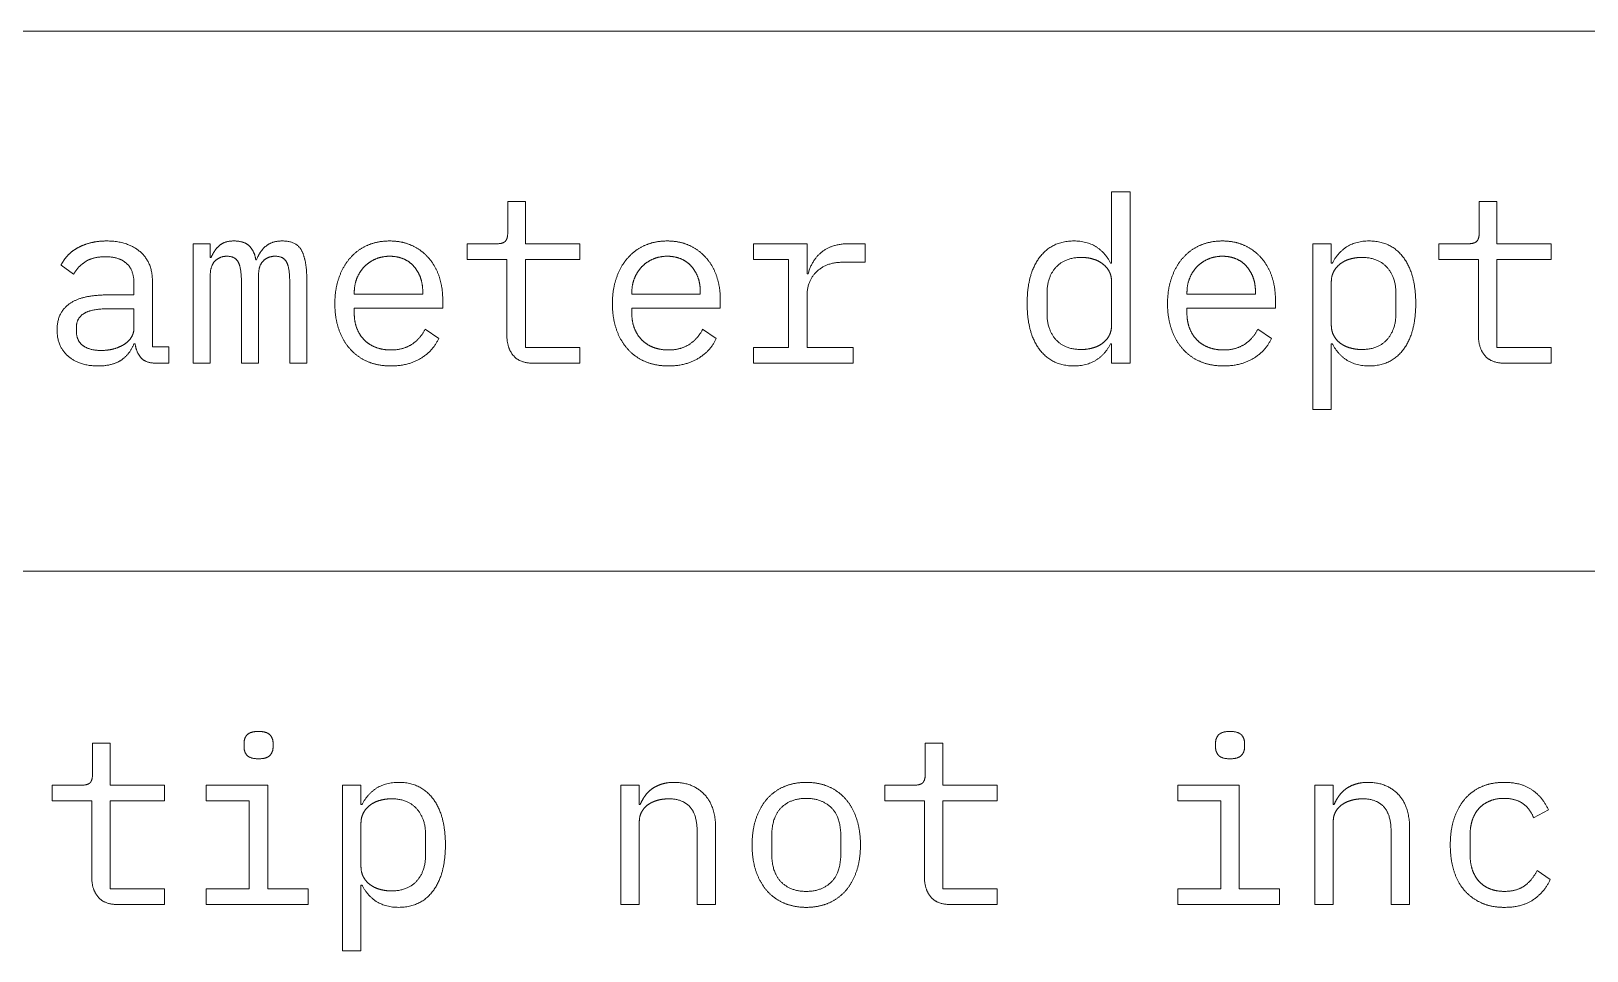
# Model space of a CAD drawing. Header units: millimetres. Extents: x 25 to 584, y 11 to 410.
# Drawn here: x 531.99 to 552.17, y 74.43 to 86.35 of the extents above; entities that cross this region are included whole.
import ezdxf

# ---------------------------------------------------------------- set-up
doc = ezdxf.new("R2010")
doc.units = ezdxf.units.MM
doc.layers.add('dims', color=7, linetype='Continuous', lineweight=5)

msp = doc.modelspace()

# ---------------------------------------------------------------- linework, layer by layer
at = {"layer": 'dims'}
for p, q in [((432.22, 86.35), (566.75, 86.35)), ((546.001, 84.266), (546.001, 83.342)), ((546.241, 84.266), (546.001, 84.266)), ((546.241, 82.046), (546.241, 84.266)), ((538.169, 84.14), (538.169, 83.735)), ((538.399, 84.14), (538.169, 84.14)), ((538.399, 83.594), (538.399, 84.14)), ((550.769, 84.14), (550.769, 83.735)), ((550.999, 84.14), (550.769, 84.14)), ((550.999, 83.594), (550.999, 84.14)), ((534.089, 83.594), (534.089, 82.046)), ((534.311, 83.594), (534.089, 83.594)), ((534.311, 83.414), (534.311, 83.594)), ((537.644, 83.594), (537.644, 83.39)), ((538.027, 83.594), (537.644, 83.594)), ((539.104, 83.594), (538.399, 83.594)), ((539.104, 83.39), (539.104, 83.594)), ((541.357, 83.594), (541.357, 83.39)), ((542.051, 83.594), (541.357, 83.594)), ((542.051, 83.204), (542.051, 83.594)), ((542.804, 83.594), (542.587, 83.594)), ((542.804, 83.354), (542.804, 83.594)), ((548.611, 83.594), (548.611, 81.446)), ((548.851, 83.594), (548.611, 83.594)), ((548.851, 83.342), (548.851, 83.594)), ((550.244, 83.594), (550.244, 83.39)), ((550.627, 83.594), (550.244, 83.594)), ((551.704, 83.594), (550.999, 83.594)), ((551.704, 83.39), (551.704, 83.594)), ((534.322, 83.414), (534.311, 83.414)), ((534.911, 83.387), (534.901, 83.387)), ((537.644, 83.39), (538.159, 83.39)), ((538.159, 83.39), (538.159, 82.4)), ((538.399, 83.39), (539.104, 83.39)), ((538.399, 82.25), (538.399, 83.39)), ((541.357, 83.39), (541.811, 83.39)), ((541.811, 83.39), (541.811, 82.25)), ((542.512, 83.354), (542.804, 83.354)), ((546.001, 83.342), (545.989, 83.342)), ((548.864, 83.342), (548.851, 83.342)), ((550.244, 83.39), (550.759, 83.39)), ((550.759, 83.39), (550.759, 82.4)), ((550.999, 83.39), (551.704, 83.39)), ((550.999, 82.25), (550.999, 83.39)), ((532.376, 83.318), (532.537, 83.198)), ((534.311, 82.046), (534.311, 83.183)), ((534.937, 82.046), (534.937, 83.183)), ((542.066, 83.204), (542.051, 83.204)), ((533.321, 83.084), (533.321, 82.931)), ((533.561, 82.256), (533.561, 83.108)), ((534.716, 83.081), (534.716, 82.046)), ((535.342, 83.081), (535.342, 82.046)), ((535.564, 82.046), (535.564, 83.12)), ((536.179, 82.94), (536.179, 82.961)), ((537.067, 82.94), (536.179, 82.94)), ((537.067, 82.973), (537.067, 82.94)), ((539.779, 82.94), (539.779, 82.961)), ((540.667, 82.94), (539.779, 82.94)), ((540.667, 82.973), (540.667, 82.94)), ((545.164, 82.688), (545.164, 82.952)), ((546.001, 83.099), (546.001, 82.541)), ((546.979, 82.94), (546.979, 82.961)), ((547.867, 82.94), (546.979, 82.94)), ((547.867, 82.973), (547.867, 82.94)), ((548.851, 82.541), (548.851, 83.099)), ((549.689, 82.952), (549.689, 82.688)), ((533.321, 82.931), (532.991, 82.931)), ((532.991, 82.751), (533.321, 82.751)), ((533.321, 82.751), (533.321, 82.496)), ((536.179, 82.76), (537.326, 82.76)), ((536.179, 82.688), (536.179, 82.76)), ((537.326, 82.76), (537.326, 82.874)), ((539.779, 82.76), (540.926, 82.76)), ((539.779, 82.688), (539.779, 82.76)), ((540.926, 82.76), (540.926, 82.874)), ((542.051, 82.25), (542.051, 82.919)), ((546.979, 82.76), (548.126, 82.76)), ((546.979, 82.688), (546.979, 82.76)), ((548.126, 82.76), (548.126, 82.874)), ((532.576, 82.454), (532.576, 82.517)), ((537.274, 82.367), (537.097, 82.487)), ((540.874, 82.367), (540.697, 82.487)), ((548.074, 82.367), (547.897, 82.487)), ((533.321, 82.298), (533.336, 82.298)), ((533.776, 82.256), (533.561, 82.256)), ((533.776, 82.046), (533.776, 82.256)), ((539.104, 82.25), (538.399, 82.25)), ((539.104, 82.046), (539.104, 82.25)), ((541.357, 82.25), (541.357, 82.046)), ((541.811, 82.25), (541.357, 82.25)), ((542.651, 82.25), (542.051, 82.25)), ((542.651, 82.046), (542.651, 82.25)), ((545.989, 82.298), (546.001, 82.298)), ((546.001, 82.298), (546.001, 82.046)), ((548.851, 82.298), (548.864, 82.298)), ((548.851, 81.446), (548.851, 82.298)), ((551.704, 82.25), (550.999, 82.25)), ((551.704, 82.046), (551.704, 82.25)), ((533.611, 82.046), (533.776, 82.046)), ((534.089, 82.046), (534.311, 82.046)), ((534.716, 82.046), (534.937, 82.046)), ((535.342, 82.046), (535.564, 82.046)), ((538.501, 82.046), (539.104, 82.046)), ((541.357, 82.046), (542.651, 82.046)), ((546.001, 82.046), (546.241, 82.046)), ((551.101, 82.046), (551.704, 82.046)), ((548.611, 81.446), (548.851, 81.446)), ((432.22, 79.35), (566.75, 79.35)), ((532.784, 77.122), (532.784, 76.717)), ((533.014, 77.122), (532.784, 77.122)), ((533.014, 76.576), (533.014, 77.122)), ((534.749, 77.119), (534.749, 77.071)), ((535.126, 77.071), (535.126, 77.119)), ((543.584, 77.122), (543.584, 76.717)), ((543.814, 77.122), (543.584, 77.122)), ((543.814, 76.576), (543.814, 77.122)), ((547.349, 77.119), (547.349, 77.071)), ((547.726, 77.071), (547.726, 77.119)), ((532.259, 76.576), (532.259, 76.372)), ((532.642, 76.576), (532.259, 76.576)), ((533.719, 76.576), (533.014, 76.576)), ((533.719, 76.372), (533.719, 76.576)), ((534.259, 76.576), (534.259, 76.372)), ((535.057, 76.576), (534.259, 76.576)), ((535.057, 75.232), (535.057, 76.576)), ((536.026, 76.576), (536.026, 74.428)), ((536.266, 76.576), (536.026, 76.576)), ((536.266, 76.324), (536.266, 76.576)), ((539.636, 76.576), (539.636, 75.028)), ((539.876, 76.576), (539.636, 76.576)), ((539.876, 76.324), (539.876, 76.576)), ((543.059, 76.576), (543.059, 76.372)), ((543.442, 76.576), (543.059, 76.576)), ((544.519, 76.576), (543.814, 76.576)), ((544.519, 76.372), (544.519, 76.576)), ((546.859, 76.576), (546.859, 76.372)), ((547.657, 76.576), (546.859, 76.576)), ((547.657, 75.232), (547.657, 76.576)), ((548.636, 76.576), (548.636, 75.028)), ((548.876, 76.576), (548.636, 76.576)), ((548.876, 76.324), (548.876, 76.576)), ((532.259, 76.372), (532.774, 76.372)), ((532.774, 76.372), (532.774, 75.382)), ((533.014, 76.372), (533.719, 76.372)), ((533.014, 75.232), (533.014, 76.372)), ((534.259, 76.372), (534.817, 76.372)), ((534.817, 76.372), (534.817, 75.232)), ((536.279, 76.324), (536.266, 76.324)), ((539.887, 76.324), (539.876, 76.324)), ((543.059, 76.372), (543.574, 76.372)), ((543.574, 76.372), (543.574, 75.382)), ((543.814, 76.372), (544.519, 76.372)), ((543.814, 75.232), (543.814, 76.372)), ((546.859, 76.372), (547.417, 76.372)), ((547.417, 76.372), (547.417, 75.232)), ((548.887, 76.324), (548.876, 76.324)), ((536.266, 75.523), (536.266, 76.081)), ((539.876, 75.028), (539.876, 76.102)), ((548.876, 75.028), (548.876, 76.102)), ((551.474, 76.153), (551.666, 76.255)), ((537.104, 75.934), (537.104, 75.67)), ((540.626, 75.979), (540.626, 75.028)), ((540.866, 75.028), (540.866, 76.021)), ((541.594, 75.691), (541.594, 75.913)), ((542.489, 75.913), (542.489, 75.691)), ((549.626, 75.979), (549.626, 75.028)), ((549.866, 75.028), (549.866, 76.021)), ((550.651, 75.67), (550.651, 75.934)), ((551.689, 75.352), (551.519, 75.469)), ((536.266, 75.28), (536.279, 75.28)), ((536.266, 74.428), (536.266, 75.28)), ((533.719, 75.232), (533.014, 75.232)), ((533.719, 75.028), (533.719, 75.232)), ((534.259, 75.232), (534.259, 75.028)), ((534.817, 75.232), (534.259, 75.232)), ((535.579, 75.232), (535.057, 75.232)), ((535.579, 75.028), (535.579, 75.232)), ((544.519, 75.232), (543.814, 75.232)), ((544.519, 75.028), (544.519, 75.232)), ((546.859, 75.232), (546.859, 75.028)), ((547.417, 75.232), (546.859, 75.232)), ((548.179, 75.232), (547.657, 75.232)), ((548.179, 75.028), (548.179, 75.232)), ((533.116, 75.028), (533.719, 75.028)), ((534.259, 75.028), (535.579, 75.028)), ((539.636, 75.028), (539.876, 75.028)), ((540.626, 75.028), (540.866, 75.028)), ((543.916, 75.028), (544.519, 75.028)), ((546.859, 75.028), (548.179, 75.028)), ((548.636, 75.028), (548.876, 75.028)), ((549.626, 75.028), (549.866, 75.028)), ((536.026, 74.428), (536.266, 74.428))]:
    msp.add_line(p, q, dxfattribs=at)
for points in [[(532.582, 83.535), (532.657, 83.579), (532.753, 83.604)], [(532.753, 83.604), (532.849, 83.63), (532.966, 83.63)], [(532.966, 83.63), (533.239, 83.63), (533.4, 83.492)], [(534.322, 83.414), (534.359, 83.504), (534.425, 83.567)], [(534.425, 83.567), (534.491, 83.63), (534.619, 83.63)], [(534.619, 83.63), (534.754, 83.63), (534.82, 83.562)], [(534.82, 83.562), (534.886, 83.495), (534.901, 83.387)], [(534.911, 83.387), (534.952, 83.492), (535.03, 83.561)], [(535.03, 83.561), (535.109, 83.63), (535.246, 83.63)], [(535.246, 83.63), (535.436, 83.63), (535.5, 83.498)], [(536.125, 83.409), (536.219, 83.516), (536.349, 83.573)], [(536.349, 83.573), (536.479, 83.63), (536.639, 83.63)], [(536.639, 83.63), (536.794, 83.63), (536.922, 83.573)], [(536.922, 83.573), (537.049, 83.516), (537.139, 83.415)], [(538.027, 83.594), (538.106, 83.594), (538.137, 83.625)], [(538.137, 83.625), (538.169, 83.657), (538.169, 83.735)], [(539.725, 83.409), (539.819, 83.516), (539.949, 83.573)], [(539.949, 83.573), (540.079, 83.63), (540.239, 83.63)], [(540.239, 83.63), (540.394, 83.63), (540.522, 83.573)], [(540.522, 83.573), (540.649, 83.516), (540.739, 83.415)], [(542.247, 83.49), (542.381, 83.594), (542.587, 83.594)], [(545.067, 83.417), (545.227, 83.63), (545.512, 83.63)], [(545.512, 83.63), (545.839, 83.63), (545.989, 83.342)], [(546.925, 83.409), (547.019, 83.516), (547.149, 83.573)], [(547.149, 83.573), (547.279, 83.63), (547.439, 83.63)], [(547.439, 83.63), (547.594, 83.63), (547.722, 83.573)], [(547.722, 83.573), (547.849, 83.516), (547.939, 83.415)], [(548.864, 83.342), (549.014, 83.63), (549.341, 83.63)], [(549.341, 83.63), (549.626, 83.63), (549.786, 83.417)], [(550.627, 83.594), (550.706, 83.594), (550.737, 83.625)], [(550.737, 83.625), (550.769, 83.657), (550.769, 83.735)], [(532.376, 83.318), (532.406, 83.378), (532.456, 83.435)], [(532.456, 83.435), (532.507, 83.492), (532.582, 83.535)], [(532.696, 83.364), (532.597, 83.303), (532.537, 83.198)], [(532.951, 83.426), (532.796, 83.426), (532.696, 83.364)], [(533.225, 83.34), (533.129, 83.426), (532.951, 83.426)], [(533.321, 83.084), (533.321, 83.255), (533.225, 83.34)], [(533.4, 83.492), (533.561, 83.354), (533.561, 83.108)], [(534.372, 83.37), (534.311, 83.309), (534.311, 83.183)], [(534.529, 83.432), (534.434, 83.432), (534.372, 83.37)], [(534.675, 83.355), (534.634, 83.432), (534.529, 83.432)], [(534.716, 83.081), (534.716, 83.279), (534.675, 83.355)], [(534.997, 83.37), (534.937, 83.309), (534.937, 83.183)], [(535.154, 83.432), (535.057, 83.432), (534.997, 83.37)], [(535.302, 83.355), (535.261, 83.432), (535.154, 83.432)], [(535.342, 83.081), (535.342, 83.279), (535.302, 83.355)], [(535.5, 83.498), (535.564, 83.366), (535.564, 83.12)], [(535.98, 83.153), (536.032, 83.303), (536.125, 83.409)], [(536.455, 83.396), (536.371, 83.36), (536.31, 83.297)], [(536.639, 83.432), (536.539, 83.432), (536.455, 83.396)], [(536.814, 83.399), (536.734, 83.432), (536.639, 83.432)], [(536.949, 83.304), (536.894, 83.366), (536.814, 83.399)], [(537.139, 83.415), (537.229, 83.315), (537.277, 83.177)], [(539.58, 83.153), (539.632, 83.303), (539.725, 83.409)], [(540.055, 83.396), (539.971, 83.36), (539.91, 83.297)], [(540.239, 83.432), (540.139, 83.432), (540.055, 83.396)], [(540.414, 83.399), (540.334, 83.432), (540.239, 83.432)], [(540.549, 83.304), (540.494, 83.366), (540.414, 83.399)], [(540.739, 83.415), (540.829, 83.315), (540.877, 83.177)], [(542.066, 83.204), (542.114, 83.387), (542.247, 83.49)], [(542.512, 83.354), (542.306, 83.354), (542.178, 83.234)], [(544.906, 82.82), (544.906, 83.204), (545.067, 83.417)], [(545.606, 83.417), (545.396, 83.417), (545.28, 83.289)], [(545.759, 83.396), (545.686, 83.417), (545.606, 83.417)], [(545.885, 83.334), (545.831, 83.375), (545.759, 83.396)], [(546.78, 83.153), (546.832, 83.303), (546.925, 83.409)], [(547.255, 83.396), (547.171, 83.36), (547.11, 83.297)], [(547.439, 83.432), (547.339, 83.432), (547.255, 83.396)], [(547.614, 83.399), (547.534, 83.432), (547.439, 83.432)], [(547.749, 83.304), (547.694, 83.366), (547.614, 83.399)], [(547.939, 83.415), (548.029, 83.315), (548.077, 83.177)], [(549.094, 83.396), (549.022, 83.375), (548.968, 83.334)], [(549.247, 83.417), (549.166, 83.417), (549.094, 83.396)], [(549.573, 83.289), (549.457, 83.417), (549.247, 83.417)], [(549.786, 83.417), (549.946, 83.204), (549.946, 82.82)], [(535.927, 82.817), (535.927, 83.003), (535.98, 83.153)], [(536.214, 83.148), (536.179, 83.063), (536.179, 82.961)], [(536.31, 83.297), (536.249, 83.234), (536.214, 83.148)], [(537.036, 83.159), (537.004, 83.243), (536.949, 83.304)], [(537.067, 82.973), (537.067, 83.075), (537.036, 83.159)], [(537.277, 83.177), (537.326, 83.039), (537.326, 82.874)], [(539.527, 82.817), (539.527, 83.003), (539.58, 83.153)], [(539.814, 83.148), (539.779, 83.063), (539.779, 82.961)], [(539.91, 83.297), (539.849, 83.234), (539.814, 83.148)], [(540.636, 83.159), (540.604, 83.243), (540.549, 83.304)], [(540.667, 82.973), (540.667, 83.075), (540.636, 83.159)], [(540.877, 83.177), (540.926, 83.039), (540.926, 82.874)], [(542.178, 83.234), (542.051, 83.114), (542.051, 82.919)], [(545.28, 83.289), (545.164, 83.162), (545.164, 82.952)], [(545.97, 83.235), (545.939, 83.294), (545.885, 83.334)], [(546.001, 83.099), (546.001, 83.177), (545.97, 83.235)], [(546.727, 82.817), (546.727, 83.003), (546.78, 83.153)], [(547.014, 83.148), (546.979, 83.063), (546.979, 82.961)], [(547.11, 83.297), (547.049, 83.234), (547.014, 83.148)], [(547.836, 83.159), (547.804, 83.243), (547.749, 83.304)], [(547.867, 82.973), (547.867, 83.075), (547.836, 83.159)], [(548.077, 83.177), (548.126, 83.039), (548.126, 82.874)], [(548.883, 83.235), (548.851, 83.177), (548.851, 83.099)], [(548.968, 83.334), (548.914, 83.294), (548.883, 83.235)], [(549.689, 82.952), (549.689, 83.162), (549.573, 83.289)], [(532.324, 82.481), (532.324, 82.697), (532.482, 82.814)], [(532.482, 82.814), (532.639, 82.931), (532.991, 82.931)], [(532.991, 82.751), (532.774, 82.751), (532.675, 82.691)], [(535.978, 82.485), (535.927, 82.634), (535.927, 82.817)], [(539.578, 82.485), (539.527, 82.634), (539.527, 82.817)], [(545.067, 82.223), (544.906, 82.436), (544.906, 82.82)], [(546.778, 82.485), (546.727, 82.634), (546.727, 82.817)], [(549.946, 82.82), (549.946, 82.436), (549.786, 82.223)], [(532.675, 82.691), (532.576, 82.631), (532.576, 82.517)], [(536.179, 82.688), (536.179, 82.586), (536.212, 82.499)], [(539.779, 82.688), (539.779, 82.586), (539.812, 82.499)], [(545.164, 82.688), (545.164, 82.478), (545.28, 82.35)], [(545.97, 82.404), (546.001, 82.463), (546.001, 82.541)], [(546.979, 82.688), (546.979, 82.586), (547.012, 82.499)], [(548.851, 82.541), (548.851, 82.463), (548.883, 82.404)], [(549.573, 82.35), (549.689, 82.478), (549.689, 82.688)], [(532.468, 82.136), (532.324, 82.262), (532.324, 82.481)], [(532.576, 82.454), (532.576, 82.334), (532.662, 82.272)], [(533.2, 82.293), (533.257, 82.331), (533.289, 82.383)], [(533.289, 82.383), (533.321, 82.436), (533.321, 82.496)], [(536.124, 82.23), (536.029, 82.337), (535.978, 82.485)], [(536.212, 82.499), (536.246, 82.412), (536.307, 82.349)], [(536.307, 82.349), (536.369, 82.286), (536.457, 82.251)], [(536.923, 82.289), (537.037, 82.361), (537.097, 82.487)], [(537.274, 82.367), (537.206, 82.211), (537.045, 82.11)], [(538.242, 82.145), (538.159, 82.244), (538.159, 82.4)], [(539.724, 82.23), (539.629, 82.337), (539.578, 82.485)], [(539.812, 82.499), (539.846, 82.412), (539.907, 82.349)], [(539.907, 82.349), (539.969, 82.286), (540.057, 82.251)], [(540.523, 82.289), (540.637, 82.361), (540.697, 82.487)], [(540.874, 82.367), (540.806, 82.211), (540.645, 82.11)], [(545.28, 82.35), (545.396, 82.223), (545.606, 82.223)], [(545.885, 82.305), (545.939, 82.346), (545.97, 82.404)], [(546.924, 82.23), (546.829, 82.337), (546.778, 82.485)], [(547.012, 82.499), (547.046, 82.412), (547.107, 82.349)], [(547.107, 82.349), (547.169, 82.286), (547.257, 82.251)], [(547.723, 82.289), (547.837, 82.361), (547.897, 82.487)], [(548.074, 82.367), (548.006, 82.211), (547.845, 82.11)], [(548.883, 82.404), (548.914, 82.346), (548.968, 82.305)], [(549.247, 82.223), (549.457, 82.223), (549.573, 82.35)], [(550.842, 82.145), (550.759, 82.244), (550.759, 82.4)], [(532.856, 82.01), (532.612, 82.01), (532.468, 82.136)], [(532.662, 82.272), (532.747, 82.211), (532.897, 82.211)], [(532.897, 82.211), (532.991, 82.211), (533.067, 82.233)], [(533.067, 82.233), (533.144, 82.256), (533.2, 82.293)], [(533.321, 82.298), (533.269, 82.163), (533.157, 82.086)], [(533.411, 82.118), (533.351, 82.19), (533.336, 82.298)], [(536.352, 82.067), (536.219, 82.124), (536.124, 82.23)], [(536.457, 82.251), (536.546, 82.217), (536.654, 82.217)], [(536.654, 82.217), (536.809, 82.217), (536.923, 82.289)], [(538.501, 82.046), (538.324, 82.046), (538.242, 82.145)], [(539.952, 82.067), (539.819, 82.124), (539.724, 82.23)], [(540.057, 82.251), (540.146, 82.217), (540.254, 82.217)], [(540.254, 82.217), (540.409, 82.217), (540.523, 82.289)], [(545.512, 82.01), (545.227, 82.01), (545.067, 82.223)], [(545.989, 82.298), (545.839, 82.01), (545.512, 82.01)], [(545.606, 82.223), (545.686, 82.223), (545.759, 82.244)], [(545.759, 82.244), (545.831, 82.265), (545.885, 82.305)], [(547.152, 82.067), (547.019, 82.124), (546.924, 82.23)], [(547.257, 82.251), (547.346, 82.217), (547.454, 82.217)], [(547.454, 82.217), (547.609, 82.217), (547.723, 82.289)], [(549.341, 82.01), (549.014, 82.01), (548.864, 82.298)], [(548.968, 82.305), (549.022, 82.265), (549.094, 82.244)], [(549.094, 82.244), (549.166, 82.223), (549.247, 82.223)], [(549.786, 82.223), (549.626, 82.01), (549.341, 82.01)], [(551.101, 82.046), (550.924, 82.046), (550.842, 82.145)], [(533.157, 82.086), (533.044, 82.01), (532.856, 82.01)], [(533.611, 82.046), (533.471, 82.046), (533.411, 82.118)], [(536.654, 82.01), (536.486, 82.01), (536.352, 82.067)], [(537.045, 82.11), (536.884, 82.01), (536.654, 82.01)], [(540.254, 82.01), (540.086, 82.01), (539.952, 82.067)], [(540.645, 82.11), (540.484, 82.01), (540.254, 82.01)], [(547.454, 82.01), (547.286, 82.01), (547.152, 82.067)], [(547.845, 82.11), (547.684, 82.01), (547.454, 82.01)], [(534.749, 77.119), (534.749, 77.185), (534.79, 77.229)], [(534.79, 77.229), (534.832, 77.272), (534.937, 77.272)], [(534.937, 77.272), (535.042, 77.272), (535.084, 77.229)], [(535.084, 77.229), (535.126, 77.185), (535.126, 77.119)], [(547.349, 77.119), (547.349, 77.185), (547.39, 77.229)], [(547.39, 77.229), (547.432, 77.272), (547.537, 77.272)], [(547.537, 77.272), (547.642, 77.272), (547.684, 77.229)], [(547.684, 77.229), (547.726, 77.185), (547.726, 77.119)], [(534.79, 76.961), (534.749, 77.005), (534.749, 77.071)], [(534.937, 76.918), (534.832, 76.918), (534.79, 76.961)], [(535.084, 76.961), (535.042, 76.918), (534.937, 76.918)], [(535.126, 77.071), (535.126, 77.005), (535.084, 76.961)], [(547.39, 76.961), (547.349, 77.005), (547.349, 77.071)], [(547.537, 76.918), (547.432, 76.918), (547.39, 76.961)], [(547.684, 76.961), (547.642, 76.918), (547.537, 76.918)], [(547.726, 77.071), (547.726, 77.005), (547.684, 76.961)], [(532.752, 76.607), (532.784, 76.639), (532.784, 76.717)], [(543.552, 76.607), (543.584, 76.639), (543.584, 76.717)], [(532.642, 76.576), (532.721, 76.576), (532.752, 76.607)], [(536.279, 76.324), (536.429, 76.612), (536.756, 76.612)], [(536.756, 76.612), (537.041, 76.612), (537.201, 76.399)], [(539.947, 76.433), (539.984, 76.486), (540.036, 76.525)], [(540.036, 76.525), (540.089, 76.564), (540.16, 76.588)], [(540.16, 76.588), (540.232, 76.612), (540.329, 76.612)], [(540.329, 76.612), (540.571, 76.612), (540.719, 76.457)], [(541.527, 76.391), (541.619, 76.498), (541.749, 76.555)], [(541.749, 76.555), (541.879, 76.612), (542.041, 76.612)], [(542.041, 76.612), (542.204, 76.612), (542.334, 76.555)], [(542.334, 76.555), (542.464, 76.498), (542.556, 76.391)], [(543.442, 76.576), (543.521, 76.576), (543.552, 76.607)], [(548.947, 76.433), (548.984, 76.486), (549.036, 76.525)], [(549.036, 76.525), (549.089, 76.564), (549.16, 76.588)], [(549.16, 76.588), (549.232, 76.612), (549.329, 76.612)], [(549.329, 76.612), (549.571, 76.612), (549.719, 76.457)], [(550.579, 76.391), (550.669, 76.498), (550.798, 76.555)], [(550.798, 76.555), (550.927, 76.612), (551.092, 76.612)], [(551.092, 76.612), (551.317, 76.612), (551.458, 76.513)], [(551.458, 76.513), (551.599, 76.414), (551.666, 76.255)], [(536.383, 76.316), (536.329, 76.276), (536.298, 76.217)], [(536.509, 76.378), (536.437, 76.357), (536.383, 76.316)], [(536.662, 76.399), (536.581, 76.399), (536.509, 76.378)], [(536.988, 76.271), (536.872, 76.399), (536.662, 76.399)], [(537.201, 76.399), (537.361, 76.186), (537.361, 75.802)], [(539.887, 76.324), (539.911, 76.381), (539.947, 76.433)], [(539.995, 76.327), (539.941, 76.291), (539.909, 76.234)], [(540.118, 76.381), (540.049, 76.363), (539.995, 76.327)], [(540.259, 76.399), (540.187, 76.399), (540.118, 76.381)], [(540.532, 76.295), (540.439, 76.399), (540.259, 76.399)], [(540.626, 75.979), (540.626, 76.192), (540.532, 76.295)], [(540.719, 76.457), (540.866, 76.303), (540.866, 76.021)], [(541.387, 76.135), (541.436, 76.285), (541.527, 76.391)], [(541.717, 76.285), (541.594, 76.165), (541.594, 75.913)], [(542.041, 76.405), (541.841, 76.405), (541.717, 76.285)], [(542.365, 76.285), (542.242, 76.405), (542.041, 76.405)], [(542.489, 75.913), (542.489, 76.165), (542.365, 76.285)], [(542.556, 76.391), (542.647, 76.285), (542.695, 76.135)], [(548.887, 76.324), (548.911, 76.381), (548.947, 76.433)], [(548.995, 76.327), (548.941, 76.291), (548.909, 76.234)], [(549.118, 76.381), (549.049, 76.363), (548.995, 76.327)], [(549.259, 76.399), (549.187, 76.399), (549.118, 76.381)], [(549.532, 76.295), (549.439, 76.399), (549.259, 76.399)], [(549.626, 75.979), (549.626, 76.192), (549.532, 76.295)], [(549.719, 76.457), (549.866, 76.303), (549.866, 76.021)], [(550.441, 76.135), (550.489, 76.285), (550.579, 76.391)], [(550.765, 76.273), (550.709, 76.21), (550.68, 76.123)], [(550.905, 76.37), (550.822, 76.336), (550.765, 76.273)], [(551.092, 76.405), (550.987, 76.405), (550.905, 76.37)], [(551.334, 76.339), (551.236, 76.405), (551.092, 76.405)], [(551.474, 76.153), (551.431, 76.273), (551.334, 76.339)], [(536.298, 76.217), (536.266, 76.159), (536.266, 76.081)], [(537.104, 75.934), (537.104, 76.144), (536.988, 76.271)], [(539.909, 76.234), (539.876, 76.177), (539.876, 76.102)], [(541.339, 75.802), (541.339, 75.985), (541.387, 76.135)], [(542.695, 76.135), (542.744, 75.985), (542.744, 75.802)], [(548.909, 76.234), (548.876, 76.177), (548.876, 76.102)], [(550.394, 75.802), (550.394, 75.985), (550.441, 76.135)], [(550.68, 76.123), (550.651, 76.036), (550.651, 75.934)], [(536.988, 75.332), (537.104, 75.46), (537.104, 75.67)], [(537.361, 75.802), (537.361, 75.418), (537.201, 75.205)], [(541.387, 75.467), (541.339, 75.616), (541.339, 75.802)], [(541.594, 75.691), (541.594, 75.439), (541.717, 75.319)], [(542.365, 75.319), (542.489, 75.439), (542.489, 75.691)], [(542.744, 75.802), (542.744, 75.616), (542.695, 75.467)], [(550.44, 75.469), (550.394, 75.619), (550.394, 75.802)], [(550.651, 75.67), (550.651, 75.568), (550.68, 75.481)], [(536.266, 75.523), (536.266, 75.445), (536.298, 75.386)], [(541.527, 75.212), (541.436, 75.319), (541.387, 75.467)], [(542.695, 75.467), (542.647, 75.319), (542.556, 75.212)], [(550.576, 75.214), (550.486, 75.319), (550.44, 75.469)], [(550.68, 75.481), (550.709, 75.394), (550.765, 75.331)], [(551.356, 75.271), (551.458, 75.343), (551.519, 75.469)], [(532.857, 75.127), (532.774, 75.226), (532.774, 75.382)], [(536.756, 74.992), (536.429, 74.992), (536.279, 75.28)], [(536.298, 75.386), (536.329, 75.328), (536.383, 75.287)], [(536.383, 75.287), (536.437, 75.247), (536.509, 75.226)], [(536.662, 75.205), (536.872, 75.205), (536.988, 75.332)], [(541.717, 75.319), (541.841, 75.199), (542.041, 75.199)], [(542.041, 75.199), (542.242, 75.199), (542.365, 75.319)], [(543.657, 75.127), (543.574, 75.226), (543.574, 75.382)], [(550.765, 75.331), (550.822, 75.268), (550.906, 75.233)], [(551.099, 75.199), (551.254, 75.199), (551.356, 75.271)], [(551.689, 75.352), (551.621, 75.196), (551.475, 75.094)], [(533.116, 75.028), (532.939, 75.028), (532.857, 75.127)], [(536.509, 75.226), (536.581, 75.205), (536.662, 75.205)], [(537.201, 75.205), (537.041, 74.992), (536.756, 74.992)], [(541.749, 75.049), (541.619, 75.106), (541.527, 75.212)], [(542.556, 75.212), (542.464, 75.106), (542.334, 75.049)], [(543.916, 75.028), (543.739, 75.028), (543.657, 75.127)], [(550.797, 75.05), (550.666, 75.109), (550.576, 75.214)], [(550.906, 75.233), (550.991, 75.199), (551.099, 75.199)], [(551.475, 75.094), (551.329, 74.992), (551.096, 74.992)], [(542.041, 74.992), (541.879, 74.992), (541.749, 75.049)], [(542.334, 75.049), (542.204, 74.992), (542.041, 74.992)], [(551.096, 74.992), (550.927, 74.992), (550.797, 75.05)]]:
    msp.add_open_spline(points, degree=2, dxfattribs=at)

doc.saveas('drawing.dxf')
